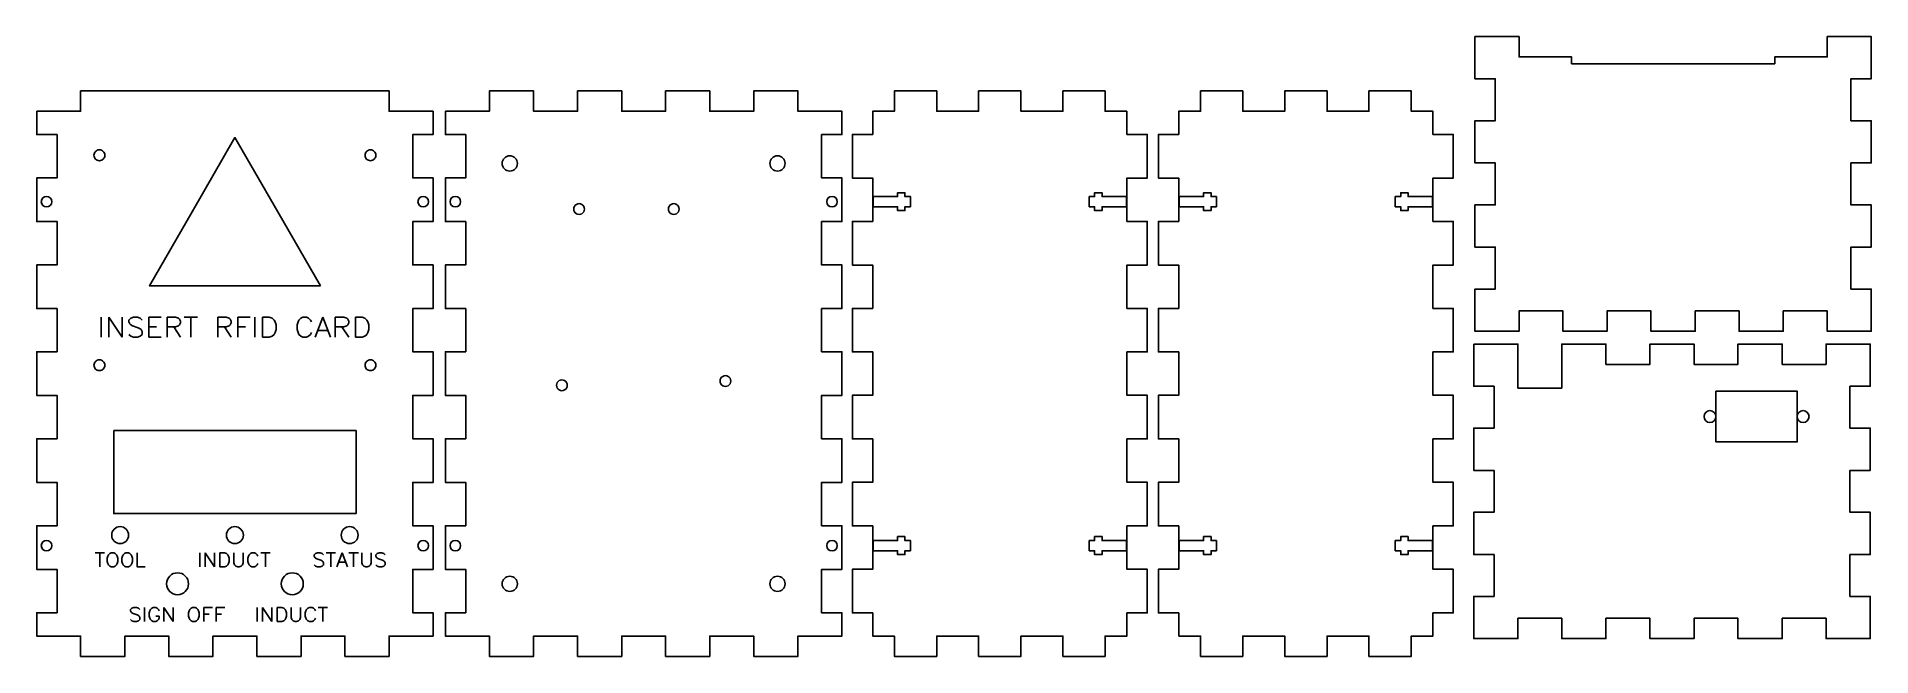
# Model space of a CAD drawing. Extents: x -3 to 538, y -3 to 180.
import ezdxf

# ---------------------------------------------------------------- set-up
doc = ezdxf.new("R2010")
doc.units = 0
doc.layers.add('newlayer', color=7, linetype='CONTINUOUS')

msp = doc.modelspace()

# ---------------------------------------------------------------- linework, layer by layer
at = {"layer": 'newlayer', "color": 7}
for points in [[(421.484467, 180.041993), (434.509466, 180.041993), (434.509466, 174.041994), (450, 174.041994), (450, 172.041989), (509.999999, 172.041989), (509.999999, 174.041994), (525.459472, 174.041994), (525.459472, 180.041993), (538.484479, 180.041993), (538.484479, 167.588424), (532.484463, 167.588424), (532.484463, 155.209852), (538.484479, 155.209852), (538.484479, 142.731281), (532.484463, 142.731281), (532.484463, 130.35271), (538.484479, 130.35271), (538.484479, 117.874138), (532.484463, 117.874138), (532.484463, 105.495567), (538.484479, 105.495567), (538.484479, 93.041995), (525.459472, 93.041995), (525.459472, 99.041994), (512.509465, 99.041994), (512.509465, 93.041995), (499.459467, 93.041995), (499.459467, 99.041994), (486.509466, 99.041994), (486.509466, 93.041995), (473.459466, 93.041995), (473.459466, 99.041994), (460.509465, 99.041994), (460.509465, 93.041995), (447.459467, 93.041995), (447.459467, 99.041994), (434.509466, 99.041994), (434.509466, 93.041995), (421.484467, 93.041995), (421.484467, 105.495567), (427.484467, 105.495567), (427.484467, 117.874138), (421.484467, 117.874138), (421.484467, 130.35271), (427.484467, 130.35271), (427.484467, 142.731281), (421.484467, 142.731281), (421.484467, 155.209852), (427.484467, 155.209852), (427.484467, 167.588424), (421.484467, 167.588424), (421.484467, 180.041993)], [(-3, 157.999994), (9.974998, 157.999994), (9.974998, 164.000011), (101.024986, 164.000011), (101.024986, 157.999994), (114.000012, 157.999994), (114.000012, 151.128843), (107.999996, 151.128843), (107.999996, 138.33269), (114.000012, 138.33269), (114.000012, 125.436545), (107.999996, 125.436545), (107.999996, 112.640392), (114.000012, 112.640392), (114.000012, 99.744248), (107.999996, 99.744248), (107.999996, 86.948095), (114.000012, 86.948095), (114.000012, 74.051922), (107.999996, 74.051922), (107.999996, 61.255769), (114.000012, 61.255769), (114.000012, 48.359624), (107.999996, 48.359624), (107.999996, 35.563471), (114.000012, 35.563471), (114.000012, 22.667327), (107.999996, 22.667327), (107.999996, 9.871174), (114.000012, 9.871174), (114.000012, 2.999994), (101.024986, 2.999994), (101.024986, -2.999994), (87.975, -2.999994), (87.975, 2.999994), (75.024999, 2.999994), (75.024999, -2.999994), (61.974998, -2.999994), (61.974998, 2.999994), (49.025, 2.999994), (49.025, -2.999994), (35.974999, -2.999994), (35.974999, 2.999994), (23.024998, 2.999994), (23.024998, -2.999994), (9.974998, -2.999994), (9.974998, 2.999994), (-3, 2.999994), (-3, 9.871174), (3, 9.871174), (3, 22.667327), (-3, 22.667327), (-3, 35.563471), (3, 35.563471), (3, 48.359624), (-3, 48.359624), (-3, 61.255769), (3, 61.255769), (3, 74.051922), (-3, 74.051922), (-3, 86.948095), (3, 86.948095), (3, 99.744248), (-3, 99.744248), (-3, 112.640392), (3, 112.640392), (3, 125.436545), (-3, 125.436545), (-3, 138.33269), (3, 138.33269), (3, 151.128843), (-3, 151.128843), (-3, 157.999994)], [(117.644441, 157.999963), (130.619438, 157.999963), (130.619438, 163.999962), (143.669439, 163.999962), (143.669439, 157.999963), (156.61944, 157.999963), (156.61944, 163.999962), (169.66944, 163.999962), (169.66944, 157.999963), (182.619438, 157.999963), (182.619438, 163.999962), (195.669439, 163.999962), (195.669439, 157.999963), (208.61944, 157.999963), (208.61944, 163.999962), (221.669427, 163.999962), (221.669427, 157.999963), (234.644452, 157.999963), (234.644452, 151.128808), (228.644436, 151.128808), (228.644436, 138.332656), (234.644452, 138.332656), (234.644452, 125.4365), (228.644436, 125.4365), (228.644436, 112.640347), (234.644452, 112.640347), (234.644452, 99.744194), (228.644436, 99.744194), (228.644436, 86.948038), (234.644452, 86.948038), (234.644452, 74.051885), (228.644436, 74.051885), (228.644436, 61.255732), (234.644452, 61.255732), (234.644452, 48.359576), (228.644436, 48.359576), (228.644436, 35.563423), (234.644452, 35.563423), (234.644452, 22.66727), (228.644436, 22.66727), (228.644436, 9.871117), (234.644452, 9.871117), (234.644452, 2.999963), (221.669427, 2.999963), (221.669427, -3.000036), (208.61944, -3.000036), (208.61944, 2.999963), (195.669439, 2.999963), (195.669439, -3.000036), (182.619438, -3.000036), (182.619438, 2.999963), (169.66944, 2.999963), (169.66944, -3.000036), (156.61944, -3.000036), (156.61944, 2.999963), (143.669439, 2.999963), (143.669439, -3.000036), (130.619438, -3.000036), (130.619438, 2.999963), (117.644441, 2.999963), (117.644441, 9.871117), (123.64444, 9.871117), (123.64444, 22.66727), (117.644441, 22.66727), (117.644441, 35.563423), (123.64444, 35.563423), (123.64444, 48.359576), (117.644441, 48.359576), (117.644441, 61.255732), (123.64444, 61.255732), (123.64444, 74.051885), (117.644441, 74.051885), (117.644441, 86.948038), (123.64444, 86.948038), (123.64444, 99.744194), (117.644441, 99.744194), (117.644441, 112.640347), (123.64444, 112.640347), (123.64444, 125.4365), (117.644441, 125.4365), (117.644441, 138.332656), (123.64444, 138.332656), (123.64444, 151.128808), (117.644441, 151.128808), (117.644441, 157.999963)], [(318.758776, 157.999963), (318.758776, 151.178809), (324.758775, 151.178809), (324.758775, 138.282655), (318.758776, 138.282655), (318.758776, 125.486501), (324.758775, 125.486501), (324.758775, 112.590346), (318.758776, 112.590346), (318.758776, 99.794193), (324.758775, 99.794193), (324.758775, 86.89804), (318.758776, 86.89804), (318.758776, 74.101887), (324.758775, 74.101887), (324.758775, 61.205731), (318.758776, 61.205731), (318.758776, 48.409578), (324.758775, 48.409578), (324.758775, 35.513425), (318.758776, 35.513425), (318.758776, 22.717269), (324.758775, 22.717269), (324.758775, 9.821116), (318.758776, 9.821116), (318.758776, 2.999963), (312.355205, 2.999963), (312.355205, -3.000036), (299.876633, -3.000036), (299.876633, 2.999963), (287.498062, 2.999963), (287.498062, -3.000036), (275.019491, -3.000036), (275.019491, 2.999963), (262.640919, 2.999963), (262.640919, -3.000036), (250.162348, -3.000036), (250.162348, 2.999963), (243.758776, 2.999963), (243.758776, 9.821116), (237.758777, 9.821116), (237.758777, 22.717269), (243.758776, 22.717269), (243.758776, 35.513425), (237.758777, 35.513425), (237.758777, 48.409578), (243.758776, 48.409578), (243.758776, 61.205731), (237.758777, 61.205731), (237.758777, 74.101887), (243.758776, 74.101887), (243.758776, 86.89804), (237.758777, 86.89804), (237.758777, 99.794193), (243.758776, 99.794193), (243.758776, 112.590346), (237.758777, 112.590346), (237.758777, 125.486501), (243.758776, 125.486501), (243.758776, 138.282655), (237.758777, 138.282655), (237.758777, 151.178809), (243.758776, 151.178809), (243.758776, 157.999963), (250.162348, 157.999963), (250.162348, 163.999962), (262.640919, 163.999962), (262.640919, 157.999963), (275.019491, 157.999963), (275.019491, 163.999962), (287.498062, 163.999962), (287.498062, 157.999963), (299.876633, 157.999963), (299.876633, 163.999962), (312.355205, 163.999962), (312.355205, 157.999963), (318.758776, 157.999963)], [(334.09715, 2.999966), (334.09715, 9.821108), (328.097151, 9.821108), (328.097151, 22.717252), (334.09715, 22.717252), (334.09715, 35.513405), (328.097151, 35.513405), (328.097151, 48.409578), (334.09715, 48.409578), (334.09715, 61.205731), (328.097151, 61.205731), (328.097151, 74.101875), (334.09715, 74.101875), (334.09715, 86.898028), (328.097151, 86.898028), (328.097151, 99.794201), (334.09715, 99.794201), (334.09715, 112.590354), (328.097151, 112.590354), (328.097151, 125.486499), (334.09715, 125.486499), (334.09715, 138.282652), (328.097151, 138.282652), (328.097151, 151.178796), (334.09715, 151.178796), (334.09715, 157.999966), (340.500722, 157.999966), (340.500722, 163.999954), (352.979293, 163.999954), (352.979293, 157.999966), (365.357864, 157.999966), (365.357864, 163.999954), (377.836436, 163.999954), (377.836436, 157.999966), (390.215007, 157.999966), (390.215007, 163.999954), (402.693578, 163.999954), (402.693578, 157.999966), (409.09715, 157.999966), (409.09715, 151.178796), (415.097149, 151.178796), (415.097149, 138.282652), (409.09715, 138.282652), (409.09715, 125.486499), (415.097149, 125.486499), (415.097149, 112.590354), (409.09715, 112.590354), (409.09715, 99.794201), (415.097149, 99.794201), (415.097149, 86.898028), (409.09715, 86.898028), (409.09715, 74.101875), (415.097149, 74.101875), (415.097149, 61.205731), (409.09715, 61.205731), (409.09715, 48.409578), (415.097149, 48.409578), (415.097149, 35.513405), (409.09715, 35.513405), (409.09715, 22.717252), (415.097149, 22.717252), (415.097149, 9.821108), (409.09715, 9.821108), (409.09715, 2.999966), (402.693578, 2.999966), (402.693578, -3.00005), (390.215007, -3.00005), (390.215007, 2.999966), (377.836436, 2.999966), (377.836436, -3.00005), (365.357864, -3.00005), (365.357864, 2.999966), (352.979293, 2.999966), (352.979293, -3.00005), (340.500722, -3.00005), (340.500722, 2.999966), (334.09715, 2.999966)], [(15.500007, 143.39999), (15.187906, 143.430696), (14.887706, 143.521797), (14.611106, 143.669597), (14.368606, 143.868592), (14.169606, 144.111077), (14.021806, 144.387683), (13.930705, 144.687883), (13.900007, 144.999992), (13.930705, 145.312102), (14.021806, 145.612302), (14.169606, 145.888879), (14.368606, 146.131393), (14.611106, 146.330388), (14.887706, 146.478188), (15.187906, 146.569289), (15.500007, 146.599995), (15.812105, 146.569289), (16.112305, 146.478188), (16.388906, 146.330388), (16.631408, 146.131393), (16.830405, 145.888879), (16.978205, 145.612302), (17.069307, 145.312102), (17.100007, 144.999992), (17.069307, 144.687883), (16.978205, 144.387683), (16.830405, 144.111077), (16.631408, 143.868592), (16.388906, 143.669597), (16.112305, 143.521797), (15.812105, 143.430696), (15.500007, 143.39999)], [(95.499992, 143.39999), (95.187914, 143.430696), (94.887714, 143.521797), (94.611108, 143.669597), (94.368595, 143.868592), (94.169597, 144.111077), (94.0218, 144.387683), (93.930699, 144.687883), (93.899993, 144.999992), (93.930699, 145.312102), (94.0218, 145.612302), (94.169597, 145.888879), (94.368595, 146.131393), (94.611108, 146.330388), (94.887714, 146.478188), (95.187914, 146.569289), (95.499992, 146.599995), (95.81213, 146.569289), (96.112302, 146.478188), (96.388908, 146.330388), (96.631368, 146.131393), (96.830363, 145.888879), (96.978216, 145.612302), (97.069264, 145.312102), (97.099998, 144.999992), (97.069264, 144.687883), (96.978216, 144.387683), (96.830363, 144.111077), (96.631368, 143.868592), (96.388908, 143.669597), (96.112302, 143.521797), (95.81213, 143.430696), (95.499992, 143.39999)], [(243.858999, 129.796258), (251.082138, 129.796258), (251.082138, 128.64973), (253.278169, 128.64973), (253.278169, 129.796258), (254.856863, 129.796258), (254.856863, 132.803674), (253.278169, 132.803674), (253.278169, 133.950202), (251.082138, 133.950202), (251.082138, 132.803674), (243.858999, 132.803674), (243.858999, 129.796258), (243.858999, 129.796258)], [(318.658864, 129.796258), (311.435725, 129.796258), (311.435725, 128.64973), (309.239694, 128.64973), (309.239694, 129.796258), (307.661, 129.796258), (307.661, 132.803674), (309.239694, 132.803674), (309.239694, 133.950202), (311.435725, 133.950202), (311.435725, 132.803674), (318.658864, 132.803674), (318.658864, 129.796258), (318.658864, 129.796258)], [(334.197218, 129.796244), (341.420357, 129.796244), (341.420357, 128.649716), (343.616387, 128.649716), (343.616387, 129.796244), (345.195082, 129.796244), (345.195082, 132.80366), (343.616387, 132.80366), (343.616387, 133.950188), (341.420357, 133.950188), (341.420357, 132.80366), (334.197218, 132.80366), (334.197218, 129.796244), (334.197218, 129.796244)], [(408.997082, 129.796244), (401.773943, 129.796244), (401.773943, 128.649716), (399.577913, 128.649716), (399.577913, 129.796244), (397.999218, 129.796244), (397.999218, 132.80366), (399.577913, 132.80366), (399.577913, 133.950188), (401.773943, 133.950188), (401.773943, 132.80366), (408.997082, 132.80366), (408.997082, 129.796244), (408.997082, 129.796244)], [(15.988896, 97.171087), (15.988896, 91.24442)], [(18.246674, 97.171087), (18.246674, 91.24442)], [(18.246674, 97.171087), (22.197785, 91.24442)], [(22.197785, 97.171087), (22.197785, 91.24442)], [(28.124451, 96.32442), (27.560007, 96.888864), (26.71334, 97.171087), (25.584451, 97.171087), (24.737785, 96.888864), (24.17334, 96.32442), (24.17334, 95.759976), (24.455563, 95.195531), (24.737785, 94.913309), (25.302229, 94.631087), (26.995563, 94.066642), (27.560007, 93.78442), (27.842229, 93.502198), (28.124451, 92.937753), (28.124451, 92.091087), (27.560007, 91.526642), (26.71334, 91.24442), (25.584451, 91.24442), (24.737785, 91.526642), (24.17334, 92.091087)], [(30.100007, 97.171087), (30.100007, 91.24442)], [(30.100007, 97.171087), (33.768896, 97.171087)], [(30.100007, 94.348864), (32.357785, 94.348864)], [(35.462229, 97.171087), (35.462229, 91.24442)], [(35.462229, 97.171087), (38.002229, 97.171087), (38.848896, 96.888864), (39.131118, 96.606642), (39.41334, 96.042198), (39.41334, 95.477753), (39.131118, 94.913309), (38.848896, 94.631087), (38.002229, 94.348864), (35.462229, 94.348864)], [(37.437785, 94.348864), (39.41334, 91.24442)], [(40.542229, 97.171087), (44.49334, 97.171087)], [(42.517785, 97.171087), (42.517785, 91.24442)], [(50.420007, 97.171087), (50.420007, 91.24442)], [(50.420007, 97.171087), (52.960007, 97.171087), (53.806674, 96.888864), (54.088896, 96.606642), (54.371118, 96.042198), (54.371118, 95.477753), (54.088896, 94.913309), (53.806674, 94.631087), (52.960007, 94.348864), (50.420007, 94.348864)], [(52.395563, 94.348864), (54.371118, 91.24442)], [(56.346674, 97.171087), (56.346674, 91.24442)], [(56.346674, 97.171087), (60.015563, 97.171087)], [(56.346674, 94.348864), (58.604451, 94.348864)], [(61.426674, 97.171087), (61.426674, 91.24442)], [(63.684451, 97.171087), (63.684451, 91.24442)], [(63.684451, 97.171087), (65.660007, 97.171087), (66.506674, 96.888864), (67.071118, 96.32442), (67.35334, 95.759976), (67.635563, 94.913309), (67.635563, 93.502198), (67.35334, 92.655531), (67.071118, 92.091087), (66.506674, 91.526642), (65.660007, 91.24442), (63.684451, 91.24442)], [(78.077785, 95.759976), (77.795563, 96.32442), (77.231118, 96.888864), (76.666674, 97.171087), (75.537785, 97.171087), (74.97334, 96.888864), (74.408896, 96.32442), (74.126674, 95.759976), (73.844451, 94.913309), (73.844451, 93.502198), (74.126674, 92.655531), (74.408896, 92.091087), (74.97334, 91.526642), (75.537785, 91.24442), (76.666674, 91.24442), (77.231118, 91.526642), (77.795563, 92.091087), (78.077785, 92.655531)], [(81.464451, 97.171087), (79.206674, 91.24442)], [(80.05334, 93.219976), (82.875563, 93.219976)], [(81.464451, 97.171087), (83.722229, 91.24442)], [(85.13334, 97.171087), (85.13334, 91.24442)], [(85.13334, 97.171087), (87.67334, 97.171087), (88.520007, 96.888864), (88.802229, 96.606642), (89.084451, 96.042198), (89.084451, 95.477753), (88.802229, 94.913309), (88.520007, 94.631087), (87.67334, 94.348864), (85.13334, 94.348864)], [(87.108896, 94.348864), (89.084451, 91.24442)], [(91.060007, 97.171087), (91.060007, 91.24442)], [(91.060007, 97.171087), (93.035563, 97.171087), (93.882229, 96.888864), (94.446674, 96.32442), (94.728896, 95.759976), (95.011118, 94.913309), (95.011118, 93.502198), (94.728896, 92.655531), (94.446674, 92.091087), (93.882229, 91.526642), (93.035563, 91.24442), (91.060007, 91.24442)], [(30.100007, 91.24442), (33.768896, 91.24442)], [(421.153562, 89.24163), (434.178569, 89.24163), (434.178569, 76.241995), (447.128561, 76.241995), (447.128561, 89.24163), (460.178545, 89.24163), (460.178545, 83.241614), (473.128566, 83.241614), (473.128566, 89.24163), (486.17855, 89.24163), (486.17855, 83.241614), (499.128542, 83.241614), (499.128542, 89.24163), (512.178554, 89.24163), (512.178554, 83.241614), (525.128546, 83.241614), (525.128546, 89.24163), (538.153554, 89.24163), (538.153554, 76.788038), (532.153566, 76.788038), (532.153566, 64.409489), (538.153554, 64.409489), (538.153554, 51.930921), (532.153566, 51.930921), (532.153566, 39.552344), (538.153554, 39.552344), (538.153554, 27.073775), (532.153566, 27.073775), (532.153566, 14.695198), (538.153554, 14.695198), (538.153554, 2.241635), (525.128546, 2.241635), (525.128546, 8.241623), (512.178554, 8.241623), (512.178554, 2.241635), (499.128542, 2.241635), (499.128542, 8.241623), (486.17855, 8.241623), (486.17855, 2.241635), (473.128566, 2.241635), (473.128566, 8.241623), (460.178545, 8.241623), (460.178545, 2.241635), (447.128561, 2.241635), (447.128561, 8.241623), (434.178569, 8.241623), (434.178569, 2.241635), (421.153562, 2.241635), (421.153562, 14.695198), (427.15355, 14.695198), (427.15355, 27.073775), (421.153562, 27.073775), (421.153562, 39.552344), (427.15355, 39.552344), (427.15355, 51.930921), (421.153562, 51.930921), (421.153562, 64.409489), (427.15355, 64.409489), (427.15355, 76.788038), (421.153562, 76.788038), (421.153562, 89.24163)], [(15.500007, 81.400001), (15.187906, 81.430735), (14.887706, 81.52178), (14.611106, 81.669636), (14.368606, 81.868631), (14.169606, 82.111088), (14.021806, 82.387694), (13.930705, 82.687837), (13.900007, 82.999975), (13.930705, 83.312141), (14.021806, 83.612284), (14.169606, 83.88889), (14.368606, 84.131348), (14.611106, 84.330342), (14.887706, 84.478199), (15.187906, 84.569244), (15.500007, 84.599978), (15.812105, 84.569244), (16.112305, 84.478199), (16.388906, 84.330342), (16.631408, 84.131348), (16.830405, 83.88889), (16.978205, 83.612284), (17.069307, 83.312141), (17.100007, 82.999975), (17.069307, 82.687837), (16.978205, 82.387694), (16.830405, 82.111088), (16.631408, 81.868631), (16.388906, 81.669636), (16.112305, 81.52178), (15.812105, 81.430735), (15.500007, 81.400001)], [(95.499992, 81.400001), (95.187914, 81.430735), (94.887714, 81.52178), (94.611108, 81.669636), (94.368595, 81.868631), (94.169597, 82.111088), (94.0218, 82.387694), (93.930699, 82.687837), (93.899993, 82.999975), (93.930699, 83.312141), (94.0218, 83.612284), (94.169597, 83.88889), (94.368595, 84.131348), (94.611108, 84.330342), (94.887714, 84.478199), (95.187914, 84.569244), (95.499992, 84.599978), (95.81213, 84.569244), (96.112302, 84.478199), (96.388908, 84.330342), (96.631368, 84.131348), (96.830363, 83.88889), (96.978216, 83.612284), (97.069264, 83.312141), (97.099998, 82.999975), (97.069264, 82.687837), (96.978216, 82.387694), (96.830363, 82.111088), (96.631368, 81.868631), (96.388908, 81.669636), (96.112302, 81.52178), (95.81213, 81.430735), (95.499992, 81.400001)], [(14.225005, 27.554089), (16.990782, 27.554089)], [(15.607894, 27.554089), (15.607894, 23.405423)], [(18.966338, 27.554089), (18.571227, 27.356534), (18.176116, 26.961423), (17.97856, 26.566312), (17.781005, 25.973645), (17.781005, 24.985867), (17.97856, 24.3932), (18.176116, 23.998089), (18.571227, 23.602978), (18.966338, 23.405423), (19.75656, 23.405423), (20.151671, 23.602978), (20.546782, 23.998089), (20.744338, 24.3932), (20.941894, 24.985867), (20.941894, 25.973645), (20.744338, 26.566312), (20.546782, 26.961423), (20.151671, 27.356534), (19.75656, 27.554089), (18.966338, 27.554089)], [(23.31256, 27.554089), (22.917449, 27.356534), (22.522338, 26.961423), (22.324782, 26.566312), (22.127227, 25.973645), (22.127227, 24.985867), (22.324782, 24.3932), (22.522338, 23.998089), (22.917449, 23.602978), (23.31256, 23.405423), (24.102782, 23.405423), (24.497894, 23.602978), (24.893005, 23.998089), (25.09056, 24.3932), (25.288116, 24.985867), (25.288116, 25.973645), (25.09056, 26.566312), (24.893005, 26.961423), (24.497894, 27.356534), (24.102782, 27.554089), (23.31256, 27.554089)], [(26.671005, 27.554089), (26.671005, 23.405423), (29.041671, 23.405423)], [(45.128338, 27.554089), (45.128338, 23.405423)], [(46.708782, 27.554089), (46.708782, 23.405423)], [(46.708782, 27.554089), (49.47456, 23.405423)], [(49.47456, 27.554089), (49.47456, 23.405423)], [(51.055005, 27.554089), (51.055005, 23.405423)], [(51.055005, 27.554089), (52.437894, 27.554089), (53.03056, 27.356534), (53.425671, 26.961423), (53.623227, 26.566312), (53.820782, 25.973645), (53.820782, 24.985867), (53.623227, 24.3932), (53.425671, 23.998089), (53.03056, 23.602978), (52.437894, 23.405423), (51.055005, 23.405423)], [(55.203671, 27.554089), (55.203671, 24.590756), (55.401227, 23.998089), (55.796338, 23.602978), (56.389005, 23.405423), (56.784116, 23.405423), (57.376782, 23.602978), (57.771894, 23.998089), (57.969449, 24.590756), (57.969449, 27.554089)], [(62.315671, 26.566312), (62.118116, 26.961423), (61.723005, 27.356534), (61.327894, 27.554089), (60.537671, 27.554089), (60.14256, 27.356534), (59.747449, 26.961423), (59.549894, 26.566312), (59.352338, 25.973645), (59.352338, 24.985867), (59.549894, 24.3932), (59.747449, 23.998089), (60.14256, 23.602978), (60.537671, 23.405423), (61.327894, 23.405423), (61.723005, 23.602978), (62.118116, 23.998089), (62.315671, 24.3932)], [(63.105894, 27.554089), (65.871671, 27.554089)], [(64.488782, 27.554089), (64.488782, 23.405423)], [(81.662005, 26.961423), (81.266894, 27.356534), (80.674227, 27.554089), (79.884005, 27.554089), (79.291338, 27.356534), (78.896227, 26.961423), (78.896227, 26.566312), (79.093782, 26.1712), (79.291338, 25.973645), (79.686449, 25.776089), (80.871782, 25.380978), (81.266894, 25.183423), (81.464449, 24.985867), (81.662005, 24.590756), (81.662005, 23.998089), (81.266894, 23.602978), (80.674227, 23.405423), (79.884005, 23.405423), (79.291338, 23.602978), (78.896227, 23.998089)], [(82.452227, 27.554089), (85.218005, 27.554089)], [(83.835116, 27.554089), (83.835116, 23.405423)], [(87.19356, 27.554089), (85.613116, 23.405423)], [(87.19356, 27.554089), (88.774005, 23.405423)], [(89.169116, 27.554089), (91.934894, 27.554089)], [(90.552005, 27.554089), (90.552005, 23.405423)], [(92.922671, 27.554089), (92.922671, 24.590756), (93.120227, 23.998089), (93.515338, 23.602978), (94.108005, 23.405423), (94.503116, 23.405423), (95.095782, 23.602978), (95.490894, 23.998089), (95.688449, 24.590756), (95.688449, 27.554089)], [(99.837116, 26.961423), (99.442005, 27.356534), (98.849338, 27.554089), (98.059116, 27.554089), (97.466449, 27.356534), (97.071338, 26.961423), (97.071338, 26.566312), (97.268894, 26.1712), (97.466449, 25.973645), (97.86156, 25.776089), (99.046894, 25.380978), (99.442005, 25.183423), (99.63956, 24.985867), (99.837116, 24.590756), (99.837116, 23.998089), (99.442005, 23.602978), (98.849338, 23.405423), (98.059116, 23.405423), (97.466449, 23.602978), (97.071338, 23.998089)], [(243.858999, 28.196258), (251.082138, 28.196258), (251.082138, 27.04973), (253.278169, 27.04973), (253.278169, 28.196258), (254.856863, 28.196258), (254.856863, 31.203674), (253.278169, 31.203674), (253.278169, 32.350202), (251.082138, 32.350202), (251.082138, 31.203674), (243.858999, 31.203674), (243.858999, 28.196258), (243.858999, 28.196258)], [(318.658864, 28.196258), (311.435725, 28.196258), (311.435725, 27.04973), (309.239694, 27.04973), (309.239694, 28.196258), (307.661, 28.196258), (307.661, 31.203674), (309.239694, 31.203674), (309.239694, 32.350202), (311.435725, 32.350202), (311.435725, 31.203674), (318.658864, 31.203674), (318.658864, 28.196258), (318.658864, 28.196258)], [(334.197218, 28.196244), (341.420357, 28.196244), (341.420357, 27.049716), (343.616387, 27.049716), (343.616387, 28.196244), (345.195082, 28.196244), (345.195082, 31.20366), (343.616387, 31.20366), (343.616387, 32.350188), (341.420357, 32.350188), (341.420357, 31.20366), (334.197218, 31.20366), (334.197218, 28.196244), (334.197218, 28.196244)], [(408.997082, 28.196244), (401.773943, 28.196244), (401.773943, 27.049716), (399.577913, 27.049716), (399.577913, 28.196244), (397.999218, 28.196244), (397.999218, 31.20366), (399.577913, 31.20366), (399.577913, 32.350188), (401.773943, 32.350188), (401.773943, 31.20366), (408.997082, 31.20366), (408.997082, 28.196244), (408.997082, 28.196244)], [(86.205782, 24.788312), (88.181338, 24.788312)], [(27.404782, 10.832536), (27.009671, 11.227647), (26.417005, 11.425202), (25.626782, 11.425202), (25.034116, 11.227647), (24.639005, 10.832536), (24.639005, 10.437424), (24.83656, 10.042313), (25.034116, 9.844758), (25.429227, 9.647202), (26.61456, 9.252091), (27.009671, 9.054536), (27.207227, 8.85698), (27.404782, 8.461869), (27.404782, 7.869202), (27.009671, 7.474091), (26.417005, 7.276536), (25.626782, 7.276536), (25.034116, 7.474091), (24.639005, 7.869202)], [(28.787671, 11.425202), (28.787671, 7.276536)], [(33.133894, 10.437424), (32.936338, 10.832536), (32.541227, 11.227647), (32.146116, 11.425202), (31.355894, 11.425202), (30.960782, 11.227647), (30.565671, 10.832536), (30.368116, 10.437424), (30.17056, 9.844758), (30.17056, 8.85698), (30.368116, 8.264313), (30.565671, 7.869202), (30.960782, 7.474091), (31.355894, 7.276536), (32.146116, 7.276536), (32.541227, 7.474091), (32.936338, 7.869202), (33.133894, 8.264313), (33.133894, 8.85698)], [(34.516782, 11.425202), (34.516782, 7.276536)], [(34.516782, 11.425202), (37.28256, 7.276536)], [(37.28256, 11.425202), (37.28256, 7.276536)], [(43.011671, 11.425202), (42.61656, 11.227647), (42.221449, 10.832536), (42.023894, 10.437424), (41.826338, 9.844758), (41.826338, 8.85698), (42.023894, 8.264313), (42.221449, 7.869202), (42.61656, 7.474091), (43.011671, 7.276536), (43.801894, 7.276536), (44.197005, 7.474091), (44.592116, 7.869202), (44.789671, 8.264313), (44.987227, 8.85698), (44.987227, 9.844758), (44.789671, 10.437424), (44.592116, 10.832536), (44.197005, 11.227647), (43.801894, 11.425202), (43.011671, 11.425202)], [(46.370116, 11.425202), (46.370116, 7.276536)], [(46.370116, 11.425202), (48.938338, 11.425202)], [(49.926116, 11.425202), (49.926116, 7.276536)], [(49.926116, 11.425202), (52.494338, 11.425202)], [(62.061669, 11.425202), (62.061669, 7.276536)], [(63.642113, 11.425202), (63.642113, 7.276536)], [(63.642113, 11.425202), (66.407891, 7.276536)], [(66.407891, 11.425202), (66.407891, 7.276536)], [(67.988335, 11.425202), (67.988335, 7.276536)], [(67.988335, 11.425202), (69.371224, 11.425202), (69.963891, 11.227647), (70.359002, 10.832536), (70.556557, 10.437424), (70.754113, 9.844758), (70.754113, 8.85698), (70.556557, 8.264313), (70.359002, 7.869202), (69.963891, 7.474091), (69.371224, 7.276536), (67.988335, 7.276536)], [(72.137002, 11.425202), (72.137002, 8.461869), (72.334557, 7.869202), (72.729669, 7.474091), (73.322335, 7.276536), (73.717446, 7.276536), (74.310113, 7.474091), (74.705224, 7.869202), (74.90278, 8.461869), (74.90278, 11.425202)], [(79.249002, 10.437424), (79.051446, 10.832536), (78.656335, 11.227647), (78.261224, 11.425202), (77.471002, 11.425202), (77.075891, 11.227647), (76.68078, 10.832536), (76.483224, 10.437424), (76.285669, 9.844758), (76.285669, 8.85698), (76.483224, 8.264313), (76.68078, 7.869202), (77.075891, 7.474091), (77.471002, 7.276536), (78.261224, 7.276536), (78.656335, 7.474091), (79.051446, 7.869202), (79.249002, 8.264313)], [(80.039224, 11.425202), (82.805002, 11.425202)], [(81.422113, 11.425202), (81.422113, 7.276536)], [(32.146116, 8.85698), (33.133894, 8.85698)], [(46.370116, 9.449647), (47.95056, 9.449647)], [(49.926116, 9.449647), (51.50656, 9.449647)]]:
    msp.add_lwpolyline(points, dxfattribs=at)
for points in [[(80.74877, 106.475272), (55.500008, 106.475272), (30.251245, 106.475272), (42.875626, 128.341342), (55.500008, 150.207412), (68.124389, 128.341342), (80.74877, 106.475272)], [(138.883339, 142.588883), (138.883339, 142.588883)], [(217.905559, 142.588883), (217.905559, 142.588883)], [(1.458507, 131.300005), (1.458507, 131.300005)], [(112.641506, 131.300005), (112.641506, 131.300005)], [(122.103001, 131.299963), (122.103001, 131.299963)], [(157.094428, 130.71221), (157.094428, 130.71221)], [(185.034428, 130.71221), (185.034428, 130.71221)], [(233.286, 131.299963), (233.286, 131.299963)], [(152.014428, 78.64221), (152.014428, 78.64221)], [(200.274428, 79.91221), (200.274428, 79.91221)], [(492.609322, 75.321245), (516.60933, 75.321245), (516.60933, 60.321246), (492.609322, 60.321246), (492.609322, 75.321245)], [(492.609322, 67.821246), (492.609322, 67.821246)], [(520.109337, 67.821246), (520.109337, 67.821246)], [(19.750006, 63.664451), (91.250005, 63.664451), (91.250005, 39.164429), (19.750006, 39.164429), (19.750006, 63.664451)], [(24.133339, 32.806668), (24.133339, 32.806668)], [(58.000005, 32.806668), (58.000005, 32.806668)], [(91.866669, 32.806668), (91.866669, 32.806668)], [(1.458507, 29.700005), (1.458507, 29.700005)], [(112.641506, 29.700005), (112.641506, 29.700005)], [(122.103001, 29.699963), (122.103001, 29.699963)], [(233.286, 29.699963), (233.286, 29.699963)], [(41.816672, 18.427728), (41.816672, 18.427728)], [(75.683336, 18.427728), (75.683336, 18.427728)], [(138.883339, 18.411105), (138.883339, 18.411105)], [(217.905559, 18.411105), (217.905559, 18.411105)]]:
    msp.add_lwpolyline(points, close=True, dxfattribs=at)
for points in [[(134.383337, 142.588883), (134.383337, 143.831508), (135.390698, 144.838872), (136.633337, 144.838872)], [(136.633337, 140.338866), (135.390698, 140.338866), (134.383337, 141.34623), (134.383337, 142.588883)], [(136.633337, 144.838872), (137.875978, 144.838872), (138.883339, 143.831508), (138.883339, 142.588883)], [(138.883339, 142.588883), (138.883339, 141.34623), (137.875978, 140.338866), (136.633337, 140.338866)], [(213.405559, 142.588883), (213.405559, 143.831508), (214.41292, 144.838872), (215.655559, 144.838872)], [(215.655559, 140.338866), (214.41292, 140.338866), (213.405559, 141.34623), (213.405559, 142.588883)], [(215.655559, 144.838872), (216.8982, 144.838872), (217.905559, 143.831508), (217.905559, 142.588883)], [(217.905559, 142.588883), (217.905559, 141.34623), (216.8982, 140.338866), (215.655559, 140.338866)], [(-1.641494, 131.300005), (-1.641494, 132.156048), (-0.947534, 132.85001), (-0.091494, 132.85001)], [(-0.091494, 129.750016), (-0.947534, 129.750016), (-1.641494, 130.443961), (-1.641494, 131.300005)], [(-0.091494, 132.85001), (0.764548, 132.85001), (1.458507, 132.156048), (1.458507, 131.300005)], [(1.458507, 131.300005), (1.458507, 130.443961), (0.764548, 129.750016), (-0.091494, 129.750016)], [(109.541506, 131.300005), (109.541506, 132.156048), (110.235466, 132.85001), (111.091506, 132.85001)], [(111.091506, 129.750016), (110.235466, 129.750016), (109.541506, 130.443961), (109.541506, 131.300005)], [(111.091506, 132.85001), (111.947548, 132.85001), (112.641506, 132.156048), (112.641506, 131.300005)], [(112.641506, 131.300005), (112.641506, 130.443961), (111.947548, 129.750016), (111.091506, 129.750016)], [(119.003, 131.299963), (119.003, 132.156006), (119.69696, 132.849968), (120.553, 132.849968)], [(120.553, 129.749974), (119.69696, 129.749974), (119.003, 130.443919), (119.003, 131.299963)], [(120.553, 132.849968), (121.409042, 132.849968), (122.103001, 132.156006), (122.103001, 131.299963)], [(122.103001, 131.299963), (122.103001, 130.443919), (121.409042, 129.749974), (120.553, 129.749974)], [(155.719613, 129.91846), (156.003192, 130.409634), (156.527269, 130.71221), (157.094428, 130.71221)], [(157.094428, 130.71221), (157.661587, 130.71221), (158.185664, 130.409634), (158.469243, 129.91846)], [(183.659613, 129.91846), (183.943192, 130.409634), (184.467269, 130.71221), (185.034428, 130.71221)], [(185.034428, 130.71221), (185.601587, 130.71221), (186.125664, 130.409634), (186.409243, 129.91846)], [(230.185999, 131.299963), (230.185999, 132.156006), (230.879959, 132.849968), (231.736, 132.849968)], [(231.736, 129.749974), (230.879959, 129.749974), (230.185999, 130.443919), (230.185999, 131.299963)], [(231.736, 132.849968), (232.592042, 132.849968), (233.286, 132.156006), (233.286, 131.299963)], [(233.286, 131.299963), (233.286, 130.443919), (232.592042, 129.749974), (231.736, 129.749974)], [(155.719613, 128.33096), (155.436033, 128.822134), (155.436033, 129.427286), (155.719613, 129.91846)], [(157.094428, 127.53721), (156.527269, 127.53721), (156.003192, 127.839786), (155.719613, 128.33096)], [(158.469243, 128.33096), (158.185664, 127.839786), (157.661587, 127.53721), (157.094428, 127.53721)], [(158.469243, 129.91846), (158.752823, 129.427286), (158.752823, 128.822134), (158.469243, 128.33096)], [(183.659613, 128.33096), (183.376033, 128.822134), (183.376033, 129.427286), (183.659613, 129.91846)], [(185.034428, 127.53721), (184.467269, 127.53721), (183.943192, 127.839786), (183.659613, 128.33096)], [(186.409243, 128.33096), (186.125664, 127.839786), (185.601587, 127.53721), (185.034428, 127.53721)], [(186.409243, 129.91846), (186.692823, 129.427286), (186.692823, 128.822134), (186.409243, 128.33096)], [(150.639613, 76.26096), (150.356033, 76.752134), (150.356033, 77.357286), (150.639613, 77.84846)], [(150.639613, 77.84846), (150.923192, 78.339634), (151.447269, 78.64221), (152.014428, 78.64221)], [(152.014428, 75.46721), (151.447269, 75.46721), (150.923192, 75.769786), (150.639613, 76.26096)], [(152.014428, 78.64221), (152.581587, 78.64221), (153.105664, 78.339634), (153.389243, 77.84846)], [(153.389243, 76.26096), (153.105664, 75.769786), (152.581587, 75.46721), (152.014428, 75.46721)], [(153.389243, 77.84846), (153.672823, 77.357286), (153.672823, 76.752134), (153.389243, 76.26096)], [(198.899613, 77.53096), (198.616033, 78.022134), (198.616033, 78.627286), (198.899613, 79.11846)], [(198.899613, 79.11846), (199.183192, 79.609634), (199.707269, 79.91221), (200.274428, 79.91221)], [(200.274428, 76.73721), (199.707269, 76.73721), (199.183192, 77.039786), (198.899613, 77.53096)], [(200.274428, 79.91221), (200.841587, 79.91221), (201.365664, 79.609634), (201.649243, 79.11846)], [(201.649243, 77.53096), (201.365664, 77.039786), (200.841587, 76.73721), (200.274428, 76.73721)], [(201.649243, 79.11846), (201.932823, 78.627286), (201.932823, 78.022134), (201.649243, 77.53096)], [(489.109343, 67.821246), (489.109343, 68.787772), (489.892848, 69.571277), (490.859346, 69.571277)], [(490.859346, 66.07127), (489.892848, 66.07127), (489.109343, 66.854776), (489.109343, 67.821246)], [(490.859346, 69.571277), (491.825844, 69.571277), (492.609322, 68.787772), (492.609322, 67.821246)], [(492.609322, 67.821246), (492.609322, 66.854776), (491.825844, 66.07127), (490.859346, 66.07127)], [(516.60933, 67.821246), (516.60933, 68.787772), (517.392835, 69.571277), (518.359334, 69.571277)], [(518.359334, 66.07127), (517.392835, 66.07127), (516.60933, 66.854776), (516.60933, 67.821246)], [(518.359334, 69.571277), (519.325832, 69.571277), (520.109337, 68.787772), (520.109337, 67.821246)], [(520.109337, 67.821246), (520.109337, 66.854776), (519.325832, 66.07127), (518.359334, 66.07127)], [(19.133339, 32.806668), (19.133336, 33.469711), (19.396727, 34.105598), (19.865569, 34.574441)], [(19.865569, 31.038895), (19.396727, 31.507738), (19.133336, 32.143625), (19.133339, 32.806668)], [(19.865569, 34.574441), (20.33441, 35.043284), (20.970296, 35.306677), (21.633339, 35.306677)], [(21.633339, 35.306677), (22.296382, 35.306677), (22.932268, 35.043284), (23.401109, 34.574441)], [(23.401109, 34.574441), (23.86995, 34.105598), (24.133341, 33.469711), (24.133339, 32.806668)], [(24.133339, 32.806668), (24.133341, 32.143625), (23.86995, 31.507738), (23.401109, 31.038895)], [(53.000004, 32.806668), (53.000002, 33.469711), (53.263393, 34.105598), (53.732234, 34.574441)], [(53.732234, 31.038895), (53.263393, 31.507738), (53.000002, 32.143625), (53.000004, 32.806668)], [(53.732234, 34.574441), (54.201075, 35.043284), (54.836962, 35.306677), (55.500005, 35.306677)], [(55.500005, 35.306677), (56.163048, 35.306677), (56.798934, 35.043284), (57.267775, 34.574441)], [(57.267775, 34.574441), (57.736617, 34.105598), (58.000008, 33.469711), (58.000005, 32.806668)], [(58.000005, 32.806668), (58.000008, 32.143625), (57.736617, 31.507738), (57.267775, 31.038895)], [(86.866671, 32.806668), (86.866668, 33.469711), (87.130059, 34.105598), (87.598901, 34.574441)], [(87.598901, 31.038895), (87.130059, 31.507738), (86.866668, 32.143625), (86.866671, 32.806668)], [(87.598901, 34.574441), (88.067742, 35.043284), (88.703628, 35.306677), (89.366671, 35.306677)], [(89.366671, 35.306677), (90.029714, 35.306677), (90.665599, 35.043283), (91.13444, 34.57444)], [(91.13444, 34.57444), (91.603281, 34.105597), (91.866672, 33.469711), (91.866669, 32.806668)], [(91.866669, 32.806668), (91.866672, 32.143626), (91.603281, 31.507739), (91.13444, 31.038896)], [(-1.641494, 29.700005), (-1.641494, 30.556048), (-0.947534, 31.25001), (-0.091494, 31.25001)], [(-0.091494, 28.150016), (-0.947534, 28.150016), (-1.641494, 28.843961), (-1.641494, 29.700005)], [(-0.091494, 31.25001), (0.764548, 31.25001), (1.458507, 30.556048), (1.458507, 29.700005)], [(1.458507, 29.700005), (1.458507, 28.843961), (0.764548, 28.150016), (-0.091494, 28.150016)], [(21.633339, 30.306659), (20.970296, 30.306659), (20.33441, 30.570052), (19.865569, 31.038895)], [(23.401109, 31.038895), (22.932268, 30.570053), (22.296382, 30.306659), (21.633339, 30.306659)], [(55.500005, 30.306659), (54.836962, 30.306659), (54.201075, 30.570052), (53.732234, 31.038895)], [(57.267775, 31.038895), (56.798934, 30.570052), (56.163048, 30.306659), (55.500005, 30.306659)], [(89.366671, 30.306659), (88.703628, 30.306659), (88.067742, 30.570052), (87.598901, 31.038895)], [(91.13444, 31.038896), (90.665599, 30.570053), (90.029714, 30.30666), (89.366671, 30.306659)], [(109.541506, 29.700005), (109.541506, 30.556048), (110.235466, 31.25001), (111.091506, 31.25001)], [(111.091506, 28.150016), (110.235466, 28.150016), (109.541506, 28.843961), (109.541506, 29.700005)], [(111.091506, 31.25001), (111.947548, 31.25001), (112.641506, 30.556048), (112.641506, 29.700005)], [(112.641506, 29.700005), (112.641506, 28.843961), (111.947548, 28.150016), (111.091506, 28.150016)], [(119.003, 29.699963), (119.003, 30.556006), (119.69696, 31.249968), (120.553, 31.249968)], [(120.553, 28.149974), (119.69696, 28.149974), (119.003, 28.843919), (119.003, 29.699963)], [(120.553, 31.249968), (121.409042, 31.249968), (122.103001, 30.556006), (122.103001, 29.699963)], [(122.103001, 29.699963), (122.103001, 28.843919), (121.409042, 28.149974), (120.553, 28.149974)], [(230.185999, 29.699963), (230.185999, 30.556006), (230.879959, 31.249968), (231.736, 31.249968)], [(231.736, 28.149974), (230.879959, 28.149974), (230.185999, 28.843919), (230.185999, 29.699963)], [(231.736, 31.249968), (232.592042, 31.249968), (233.286, 30.556006), (233.286, 29.699963)], [(233.286, 29.699963), (233.286, 28.843919), (232.592042, 28.149974), (231.736, 28.149974)], [(36.268569, 20.725835), (36.878063, 21.335331), (37.704715, 21.677743), (38.566671, 21.677743)], [(38.566671, 21.677743), (39.428628, 21.677743), (40.25528, 21.335331), (40.864774, 20.725835)], [(70.135233, 20.725835), (70.744726, 21.335331), (71.571379, 21.677743), (72.433335, 21.677743)], [(72.433335, 21.677743), (73.295291, 21.677743), (74.121944, 21.335331), (74.731438, 20.725835)], [(35.316671, 18.427728), (35.316667, 19.289684), (35.659075, 20.116339), (36.268569, 20.725835)], [(38.566671, 15.177742), (36.771751, 15.177741), (35.316678, 16.632808), (35.316671, 18.427728)], [(41.816672, 18.427728), (41.816664, 16.632808), (40.361592, 15.177741), (38.566671, 15.177742)], [(40.864774, 20.725835), (41.474268, 20.116339), (41.816676, 19.289684), (41.816672, 18.427728)], [(69.183335, 18.427728), (69.183331, 19.289684), (69.525739, 20.116339), (70.135233, 20.725835)], [(72.433335, 15.177742), (70.638415, 15.177741), (69.183342, 16.632808), (69.183335, 18.427728)], [(75.683336, 18.427728), (75.683328, 16.632808), (74.228256, 15.177741), (72.433335, 15.177742)], [(74.731438, 20.725835), (75.340932, 20.116339), (75.68334, 19.289684), (75.683336, 18.427728)], [(134.383337, 18.411105), (134.383337, 19.65373), (135.390698, 20.661094), (136.633337, 20.661094)], [(136.633337, 16.161089), (135.390698, 16.161089), (134.383337, 17.168453), (134.383337, 18.411105)], [(136.633337, 20.661094), (137.875978, 20.661094), (138.883339, 19.65373), (138.883339, 18.411105)], [(138.883339, 18.411105), (138.883339, 17.168453), (137.875978, 16.161089), (136.633337, 16.161089)], [(213.405559, 18.411105), (213.405559, 19.65373), (214.41292, 20.661094), (215.655559, 20.661094)], [(215.655559, 16.161089), (214.41292, 16.161089), (213.405559, 17.168453), (213.405559, 18.411105)], [(215.655559, 20.661094), (216.8982, 20.661094), (217.905559, 19.65373), (217.905559, 18.411105)], [(217.905559, 18.411105), (217.905559, 17.168453), (216.8982, 16.161089), (215.655559, 16.161089)]]:
    msp.add_open_spline(points, degree=3, dxfattribs=at)

doc.saveas('drawing.dxf')
